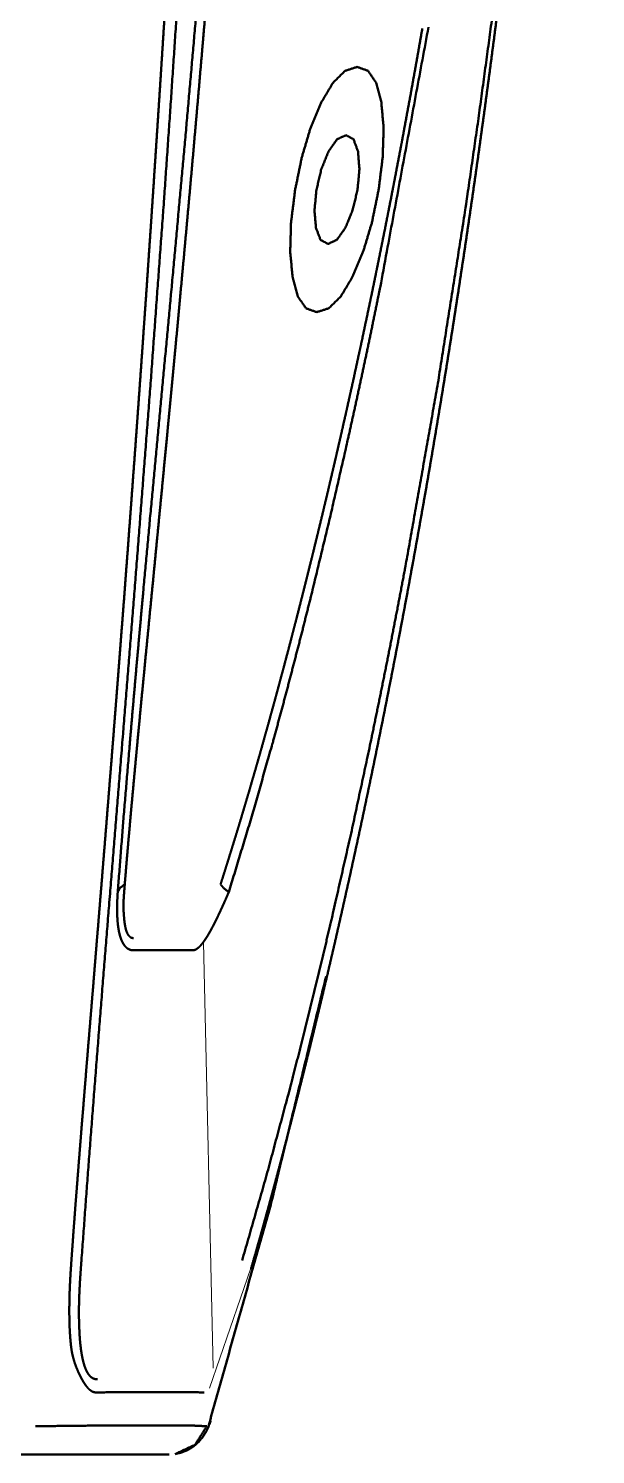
# Paper-space layout 'Layout1' of a CAD drawing. Header units: millimetres. Extents: x 102 to 294, y 28 to 266.
# Drawn here: x 136.46 to 147.98, y 110.18 to 139.14 of the extents above; entities that cross this region are included whole.
import ezdxf

# ---------------------------------------------------------------- set-up
doc = ezdxf.new("R2010")
doc.units = ezdxf.units.MM
doc.layers.add('170', color=7, linetype='Continuous', true_color=0xffffff)

psp = doc.layouts.get("Layout1")

# ---------------------------------------------------------------- linework, layer by layer
at = {"layer": '170', "color": 155, "linetype": 'Continuous', "lineweight": 13}
for p, q in [((140.218, 111.939), (140.017, 120.591)), ((140.982, 113.965), (140.138, 111.534))]:
    psp.add_line(p, q, dxfattribs=at)
at = {"layer": '170', "color": 155, "linetype": 'Continuous', "lineweight": 50}
for points, knots in [([(137.324, 113.955), (137.333, 114.093), (137.338, 114.163), (137.348, 114.304), (137.359, 114.447), (137.369, 114.593), (137.374, 114.667), (137.385, 114.816), (137.397, 114.968), (137.408, 115.122), (137.414, 115.201), (137.426, 115.359), (137.439, 115.519), (137.445, 115.6), (137.458, 115.764), (137.471, 115.931), (137.484, 116.1), (137.498, 116.271), (137.505, 116.358), (137.519, 116.533), (137.533, 116.711), (137.547, 116.891), (137.562, 117.074), (137.57, 117.165), (137.585, 117.352), (137.6, 117.54), (137.616, 117.731), (137.624, 117.828), (137.639, 118.023), (137.647, 118.121), (137.664, 118.319), (137.68, 118.52), (137.697, 118.724), (137.714, 118.929), (137.731, 119.138), (137.74, 119.243), (137.757, 119.455), (137.766, 119.562), (137.784, 119.777), (137.801, 119.995), (137.82, 120.216), (137.838, 120.439), (137.856, 120.665), (137.866, 120.779), (137.885, 121.008), (137.894, 121.123), (137.913, 121.356), (137.932, 121.592), (137.952, 121.83), (137.971, 122.07), (137.981, 122.192), (138.001, 122.436), (138.021, 122.682), (138.041, 122.931), (138.061, 123.183), (138.082, 123.437), (138.092, 123.565), (138.112, 123.822), (138.133, 124.083), (138.144, 124.214), (138.165, 124.478), (138.186, 124.745), (138.207, 125.014), (138.218, 125.149), (138.239, 125.421), (138.25, 125.559), (138.272, 125.836), (138.293, 126.115), (138.315, 126.396), (138.337, 126.68), (138.359, 126.967), (138.381, 127.256), (138.404, 127.547), (138.426, 127.841), (138.448, 128.138), (138.471, 128.437), (138.494, 128.739), (138.516, 129.043), (138.539, 129.349), (138.551, 129.503), (138.573, 129.814), (138.596, 130.127), (138.62, 130.442), (138.643, 130.76), (138.666, 131.081), (138.678, 131.242), (138.701, 131.566), (138.724, 131.893), (138.748, 132.222), (138.771, 132.554), (138.783, 132.721), (138.806, 133.056), (138.818, 133.226), (138.842, 133.565), (138.866, 133.907), (138.889, 134.251), (138.901, 134.424), (138.925, 134.773), (138.949, 135.123), (138.961, 135.3), (138.984, 135.655), (139.008, 136.012), (139.032, 136.371), (139.056, 136.733), (139.08, 137.098), (139.104, 137.465), (139.128, 137.835), (139.152, 138.207), (139.164, 138.394), (139.188, 138.77), (139.212, 139.149), (139.237, 139.53), (139.249, 139.721), (139.273, 140.106), (139.297, 140.494), (139.321, 140.884), (139.333, 141.079), (139.357, 141.473), (139.381, 141.869), (139.405, 142.268), (139.417, 142.469), (139.433, 142.739), (139.442, 142.884), (139.451, 143.037), (139.456, 143.116), (139.466, 143.284), (139.476, 143.461), (139.482, 143.554), (139.493, 143.745), (139.499, 143.842), (139.511, 144.047), (139.523, 144.261), (139.536, 144.485), (139.55, 144.717), (139.556, 144.838), (139.571, 145.085), (139.585, 145.341), (139.6, 145.606), (139.607, 145.741), (139.623, 146.021), (139.638, 146.309), (139.655, 146.607), (139.663, 146.761), (139.679, 147.073), (139.696, 147.395), (139.713, 147.725), (139.731, 148.065), (139.748, 148.415), (139.766, 148.774), (139.784, 149.142), (139.802, 149.52), (139.82, 149.907), (139.829, 150.102), (139.847, 150.503), (139.856, 150.709), (139.875, 151.124), (139.884, 151.334), (139.902, 151.763), (139.92, 152.202), (139.939, 152.65), (139.957, 153.108), (139.975, 153.575), (139.993, 154.051), (140.01, 154.537), (140.028, 155.032), (140.045, 155.537), (140.062, 156.051), (140.079, 156.575), (140.095, 157.108), (140.111, 157.651), (140.119, 157.927), (140.134, 158.484), (140.149, 159.05), (140.156, 159.336), (140.17, 159.917), (140.183, 160.507), (140.19, 160.807), (140.202, 161.412), (140.214, 162.026), (140.22, 162.335), (140.23, 162.964), (140.24, 163.602), (140.249, 164.25), (140.257, 164.907), (140.261, 165.24), (140.268, 165.912), (140.273, 166.593), (140.278, 167.284), (140.282, 167.985), (140.284, 168.695), (140.285, 169.415), (140.285, 170.145), (140.284, 170.884), (140.283, 171.256), (140.28, 172.01)], [0, 0, 0.002369, 0.003574, 0.006005, 0.008479, 0.010994, 0.012263, 0.014841, 0.017462, 0.020125, 0.021477, 0.024202, 0.02697, 0.028365, 0.031196, 0.03407, 0.036985, 0.039943, 0.041443, 0.044464, 0.047528, 0.050634, 0.053782, 0.055367, 0.058579, 0.061833, 0.06513, 0.066799, 0.070159, 0.07185, 0.075275, 0.078741, 0.08225, 0.085802, 0.089396, 0.091214, 0.094872, 0.096712, 0.100433, 0.104198, 0.108005, 0.111854, 0.115747, 0.117714, 0.12167, 0.123659, 0.127679, 0.131742, 0.135847, 0.139995, 0.14209, 0.146301, 0.150556, 0.154853, 0.159193, 0.163576, 0.165778, 0.170226, 0.174716, 0.176982, 0.181536, 0.186134, 0.190774, 0.193106, 0.197811, 0.200184, 0.204954, 0.209766, 0.214622, 0.219521, 0.224463, 0.229448, 0.234476, 0.239548, 0.244663, 0.24982, 0.255021, 0.260266, 0.265554, 0.268209, 0.273561, 0.278957, 0.284396, 0.289879, 0.295405, 0.298189, 0.30378, 0.309414, 0.315092, 0.320813, 0.323684, 0.32947, 0.332385, 0.338236, 0.34413, 0.350068, 0.353048, 0.359051, 0.365098, 0.368142, 0.374254, 0.380408, 0.386606, 0.392848, 0.399133, 0.405461, 0.411832, 0.418247, 0.421465, 0.427945, 0.434468, 0.441034, 0.444339, 0.45097, 0.457645, 0.464364, 0.467735, 0.474519, 0.481346, 0.488217, 0.491675, 0.496335, 0.498821, 0.501467, 0.502831, 0.505717, 0.508764, 0.510367, 0.513654, 0.515337, 0.518865, 0.522552, 0.5264, 0.530408, 0.532493, 0.536742, 0.541151, 0.545721, 0.548046, 0.552857, 0.557829, 0.562961, 0.565608, 0.570981, 0.576516, 0.582211, 0.588067, 0.594085, 0.600263, 0.606603, 0.613104, 0.619767, 0.623138, 0.630043, 0.633576, 0.640723, 0.644337, 0.651726, 0.659277, 0.66699, 0.674865, 0.682901, 0.6911, 0.699461, 0.707985, 0.71667, 0.725518, 0.734529, 0.743703, 0.75304, 0.75779, 0.767372, 0.777117, 0.78203, 0.79202, 0.802174, 0.807333, 0.817732, 0.828296, 0.833619, 0.84443, 0.855404, 0.866544, 0.877848, 0.883583, 0.895134, 0.906852, 0.918734, 0.930783, 0.942997, 0.955378, 0.967925, 0.980638, 0.987036, 1, 1]), ([(140.538, 172.01), (140.507, 164.692), (140.346, 157.374), (140.068, 150.064), (139.682, 142.77), (139.571, 140.95), (139.454, 139.131), (139.332, 137.315), (139.205, 135.501), (138.94, 131.882), (138.661, 128.278), (138.518, 126.482), (138.373, 124.691), (138.084, 121.13), (137.941, 119.361), (137.802, 117.602), (137.667, 115.855), (137.539, 114.124)], [0, 0, 0.12621, 0.252448, 0.37861, 0.504582, 0.536032, 0.567458, 0.598854, 0.630212, 0.69279, 0.755137, 0.786205, 0.81719, 0.878821, 0.909422, 0.939853, 0.970066, 1, 1]), ([(140.804, 114.124), (141.301, 115.855), (141.77, 117.602), (141.996, 118.48), (142.216, 119.361), (142.43, 120.244), (142.639, 121.13), (143.042, 122.907), (143.424, 124.691), (143.608, 125.586), (143.788, 126.482), (143.963, 127.38), (144.133, 128.278), (144.772, 131.882), (145.344, 135.501), (145.606, 137.315), (145.853, 139.131), (146.085, 140.95), (146.302, 142.77), (147.032, 150.064), (147.543, 157.374), (147.842, 164.692), (147.936, 172.01)], [0, 0, 0.030781, 0.061697, 0.077194, 0.092712, 0.108247, 0.123799, 0.154947, 0.186144, 0.201758, 0.217378, 0.233005, 0.248637, 0.311205, 0.373829, 0.405155, 0.436487, 0.467821, 0.499154, 0.624456, 0.749713, 0.874904, 1, 1]), ([(147.984, 172.01), (147.984, 171.633), (147.983, 171.258), (147.982, 170.886), (147.981, 170.516), (147.979, 170.148), (147.978, 169.966), (147.975, 169.602), (147.972, 169.24), (147.97, 169.06), (147.967, 168.702), (147.965, 168.524), (147.96, 168.17), (147.955, 167.818), (147.95, 167.469), (147.944, 167.121), (147.938, 166.777), (147.932, 166.434), (147.928, 166.264), (147.921, 165.925), (147.914, 165.589), (147.91, 165.422), (147.902, 165.089), (147.898, 164.923), (147.889, 164.594), (147.881, 164.267), (147.871, 163.943), (147.867, 163.782), (147.857, 163.461), (147.847, 163.142), (147.842, 162.984), (147.831, 162.669), (147.826, 162.513), (147.815, 162.201), (147.81, 162.046), (147.798, 161.738), (147.793, 161.586), (147.781, 161.281), (147.775, 161.13), (147.763, 160.829), (147.757, 160.68), (147.744, 160.383), (147.732, 160.088), (147.719, 159.796), (147.712, 159.651), (147.699, 159.362), (147.686, 159.075), (147.672, 158.791), (147.658, 158.51), (147.651, 158.37), (147.637, 158.092), (147.623, 157.816), (147.608, 157.543), (147.601, 157.406), (147.586, 157.137), (147.572, 156.869), (147.557, 156.604), (147.541, 156.341), (147.526, 156.081), (147.511, 155.823), (147.495, 155.567), (147.48, 155.313), (147.464, 155.062), (147.448, 154.814), (147.44, 154.691), (147.424, 154.445), (147.416, 154.323), (147.4, 154.082), (147.384, 153.842), (147.376, 153.724), (147.36, 153.488), (147.344, 153.255), (147.328, 153.024), (147.319, 152.909), (147.303, 152.681), (147.287, 152.456), (147.27, 152.233), (147.254, 152.013), (147.237, 151.794), (147.229, 151.686), (147.213, 151.472), (147.196, 151.259), (147.18, 151.049), (147.171, 150.945), (147.155, 150.738), (147.139, 150.534), (147.122, 150.332), (147.106, 150.133), (147.098, 150.034), (147.081, 149.838), (147.065, 149.645), (147.049, 149.453), (147.041, 149.358), (147.024, 149.17), (147.016, 149.078), (147, 148.893), (146.984, 148.711), (146.976, 148.621), (146.96, 148.442), (146.953, 148.354), (146.937, 148.179), (146.929, 148.092), (146.913, 147.921), (146.898, 147.751), (146.89, 147.668), (146.875, 147.502), (146.867, 147.42), (146.852, 147.258), (146.837, 147.098), (146.822, 146.94), (146.807, 146.785), (146.799, 146.709), (146.785, 146.557), (146.77, 146.407), (146.756, 146.26), (146.748, 146.187), (146.734, 146.044), (146.72, 145.902), (146.713, 145.833), (146.699, 145.695), (146.686, 145.559), (146.672, 145.426), (146.659, 145.295), (146.652, 145.23), (146.639, 145.103), (146.626, 144.978), (146.62, 144.917), (146.607, 144.795), (146.594, 144.676), (146.588, 144.617), (146.576, 144.501), (146.564, 144.387), (146.552, 144.276), (146.54, 144.167), (146.535, 144.114), (146.523, 144.008), (146.512, 143.905), (146.501, 143.804), (146.491, 143.706), (146.48, 143.61), (146.47, 143.516), (146.465, 143.47), (146.455, 143.379), (146.445, 143.291), (146.435, 143.205), (146.431, 143.164), (146.422, 143.081), (146.413, 143.001), (146.408, 142.962), (146.4, 142.885), (146.391, 142.811), (146.387, 142.775), (146.379, 142.704), (146.333, 142.3), (146.29, 141.931), (146.248, 141.567), (146.204, 141.202), (146.161, 140.841), (146.117, 140.481), (146.073, 140.125), (146.028, 139.769), (145.984, 139.417), (145.939, 139.065), (145.893, 138.717), (145.848, 138.37), (145.802, 138.027), (145.756, 137.683), (145.71, 137.344), (145.663, 137.005), (145.617, 136.671), (145.57, 136.336), (145.523, 136.006), (145.476, 135.675), (145.428, 135.349), (145.38, 135.023), (145.333, 134.701), (145.284, 134.379), (145.236, 134.062), (145.188, 133.744), (145.139, 133.431), (145.091, 133.118), (145.042, 132.809), (144.993, 132.5), (144.944, 132.195), (144.894, 131.891), (144.845, 131.59), (144.795, 131.29), (144.746, 130.994), (144.696, 130.698), (144.647, 130.406), (144.596, 130.114), (144.547, 129.827), (144.496, 129.539), (144.446, 129.256), (144.396, 128.973), (144.346, 128.694), (144.296, 128.415), (144.245, 128.14), (144.195, 127.866), (144.145, 127.595), (144.094, 127.325), (144.044, 127.059), (143.993, 126.793), (143.943, 126.531), (143.892, 126.269), (143.842, 126.011), (143.791, 125.754), (143.741, 125.5), (143.691, 125.247), (143.641, 124.998), (143.59, 124.749), (143.54, 124.504), (143.49, 124.259), (143.44, 124.018), (143.39, 123.778), (143.34, 123.541), (143.29, 123.305), (143.241, 123.073), (143.191, 122.841), (143.142, 122.613), (143.092, 122.385), (143.043, 122.161), (142.994, 121.937), (142.945, 121.718), (142.896, 121.498), (142.848, 121.283), (142.799, 121.068), (142.751, 120.856), (142.703, 120.645), (142.655, 120.438), (142.607, 120.232), (142.56, 120.029), (142.512, 119.826), (142.465, 119.628), (142.418, 119.429), (142.371, 119.235), (142.324, 119.04), (142.278, 118.85), (142.232, 118.66), (142.186, 118.474), (142.14, 118.288), (142.095, 118.106), (142.05, 117.925), (142.005, 117.747), (141.96, 117.569), (141.916, 117.396), (141.872, 117.223), (141.829, 117.053), (141.785, 116.884), (141.742, 116.719), (141.699, 116.554), (141.656, 116.393), (141.614, 116.232), (141.572, 116.075), (141.53, 115.918), (141.489, 115.766), (141.448, 115.613), (141.408, 115.465), (141.367, 115.316), (141.328, 115.172), (141.288, 115.027), (141.249, 114.887), (141.21, 114.747), (141.172, 114.611), (141.133, 114.475), (141.096, 114.343), (141.058, 114.211), (140.985, 113.955)], [0, 0, 0.006431, 0.012821, 0.01917, 0.025478, 0.031745, 0.034858, 0.041064, 0.047228, 0.0503, 0.056404, 0.059435, 0.065477, 0.071478, 0.077438, 0.083358, 0.089237, 0.095075, 0.097984, 0.103761, 0.109498, 0.112346, 0.118022, 0.12085, 0.126464, 0.132039, 0.137573, 0.140319, 0.145793, 0.151225, 0.153932, 0.159304, 0.16197, 0.167281, 0.169927, 0.175178, 0.177783, 0.182974, 0.185559, 0.19069, 0.193235, 0.198304, 0.203334, 0.208323, 0.210808, 0.215737, 0.220626, 0.225475, 0.230284, 0.232668, 0.237417, 0.242125, 0.246794, 0.249118, 0.253726, 0.258295, 0.262823, 0.267312, 0.27176, 0.276168, 0.280537, 0.284865, 0.289154, 0.293403, 0.295507, 0.299696, 0.301781, 0.30591, 0.309999, 0.312024, 0.316054, 0.320043, 0.323993, 0.325958, 0.329849, 0.333699, 0.33751, 0.34128, 0.345012, 0.346857, 0.350529, 0.354161, 0.357753, 0.359539, 0.363071, 0.366564, 0.370017, 0.37343, 0.375116, 0.37847, 0.381784, 0.385058, 0.386685, 0.3899, 0.391487, 0.394643, 0.397758, 0.399306, 0.402362, 0.40387, 0.406866, 0.408355, 0.411292, 0.414189, 0.415618, 0.418455, 0.419865, 0.422643, 0.425382, 0.428081, 0.43074, 0.43205, 0.43465, 0.43721, 0.439731, 0.440982, 0.443443, 0.445864, 0.447055, 0.449418, 0.45174, 0.454023, 0.456267, 0.457379, 0.459563, 0.461707, 0.46276, 0.464845, 0.46689, 0.467903, 0.469889, 0.471835, 0.473742, 0.47561, 0.476523, 0.478331, 0.480099, 0.481828, 0.483517, 0.485167, 0.486777, 0.487572, 0.489123, 0.490634, 0.492105, 0.492821, 0.494233, 0.495605, 0.496282, 0.497595, 0.498869, 0.499486, 0.5007, 0.507632, 0.513967, 0.52023, 0.526493, 0.532684, 0.538875, 0.544994, 0.551114, 0.557161, 0.563209, 0.569185, 0.575161, 0.581066, 0.586971, 0.592804, 0.598638, 0.6044, 0.610162, 0.615853, 0.621543, 0.627163, 0.632782, 0.63833, 0.643877, 0.649353, 0.654829, 0.660234, 0.665639, 0.670972, 0.676305, 0.681567, 0.686829, 0.692019, 0.697209, 0.702328, 0.707446, 0.712494, 0.717541, 0.722517, 0.727492, 0.732397, 0.737301, 0.742134, 0.746966, 0.751728, 0.756489, 0.761179, 0.765869, 0.770488, 0.775106, 0.779653, 0.7842, 0.788676, 0.793151, 0.797556, 0.80196, 0.806293, 0.810626, 0.814888, 0.81915, 0.82334, 0.82753, 0.83165, 0.835769, 0.839817, 0.843865, 0.847842, 0.851818, 0.855724, 0.85963, 0.863465, 0.867299, 0.871063, 0.874827, 0.87852, 0.882212, 0.885834, 0.889455, 0.893006, 0.896555, 0.900035, 0.903514, 0.906922, 0.910329, 0.913666, 0.917003, 0.920268, 0.923533, 0.926728, 0.929922, 0.933045, 0.936167, 0.939219, 0.942271, 0.945251, 0.948231, 0.951141, 0.954049, 0.956887, 0.959725, 0.962492, 0.965258, 0.967953, 0.970648, 0.973273, 0.975896, 0.97845, 0.981002, 0.983484, 0.985965, 0.988376, 0.990786, 0.993126, 0.995464, 1, 1]), ([(138.276, 121.603), (138.393, 123.095), (138.52, 124.604), (138.585, 125.363), (138.652, 126.125), (138.721, 126.889), (138.79, 127.655), (138.932, 129.194), (139.077, 130.741), (139.223, 132.294), (139.369, 133.851), (139.655, 136.98), (139.932, 140.123), (140.065, 141.7), (140.194, 143.28), (140.256, 144.07), (140.318, 144.862), (140.378, 145.654), (140.437, 146.446), (140.845, 152.802), (141.138, 159.183), (141.304, 165.58), (141.33, 171.985)], [0, 0, 0.029639, 0.059615, 0.074704, 0.089848, 0.10504, 0.120279, 0.150889, 0.181649, 0.212532, 0.243512, 0.305721, 0.368214, 0.399548, 0.430932, 0.44664, 0.462358, 0.478085, 0.49382, 0.619948, 0.746431, 0.87315, 1, 1]), ([(141.495, 171.987), (141.497, 171.671), (141.498, 171.356), (141.499, 171.043), (141.499, 170.887), (141.5, 170.575), (141.5, 170.266), (141.5, 170.111), (141.499, 169.804), (141.499, 169.498), (141.498, 169.346), (141.497, 169.042), (141.497, 168.891), (141.495, 168.589), (141.493, 168.29), (141.491, 167.991), (141.489, 167.694), (141.486, 167.399), (141.483, 167.105), (141.482, 166.959), (141.479, 166.667), (141.475, 166.377), (141.471, 166.088), (141.467, 165.801), (141.465, 165.657), (141.461, 165.372), (141.456, 165.089), (141.454, 164.948), (141.449, 164.667), (141.446, 164.526), (141.441, 164.247), (141.435, 163.97), (141.432, 163.832), (141.426, 163.556), (141.42, 163.282), (141.417, 163.146), (141.411, 162.874), (141.404, 162.604), (141.398, 162.335), (141.391, 162.068), (141.383, 161.802), (141.376, 161.538), (141.369, 161.275), (141.361, 161.014), (141.353, 160.754), (141.345, 160.496), (141.341, 160.367), (141.333, 160.111), (141.324, 159.856), (141.316, 159.603), (141.311, 159.477), (141.302, 159.226), (141.293, 158.976), (141.284, 158.728), (141.275, 158.482), (141.266, 158.237), (141.256, 157.993), (141.251, 157.872), (141.242, 157.63), (141.237, 157.51), (141.227, 157.271), (141.217, 157.033), (141.212, 156.915), (141.202, 156.679), (141.197, 156.562), (141.186, 156.328), (141.176, 156.096), (141.165, 155.866), (141.16, 155.752), (141.149, 155.523), (141.144, 155.409), (141.133, 155.183), (141.128, 155.071), (141.117, 154.847), (141.106, 154.625), (141.095, 154.404), (141.084, 154.184), (141.078, 154.075), (141.067, 153.858), (141.061, 153.75), (141.05, 153.534), (141.038, 153.321), (141.027, 153.109), (141.015, 152.898), (141.004, 152.688), (140.992, 152.481), (140.986, 152.377), (140.975, 152.171), (140.963, 151.967), (140.951, 151.764), (140.939, 151.563), (140.927, 151.363), (140.916, 151.165), (140.904, 150.968), (140.892, 150.772), (140.88, 150.578), (140.868, 150.386), (140.856, 150.194), (140.844, 150.005), (140.832, 149.816), (140.82, 149.63), (140.808, 149.444), (140.802, 149.352), (140.79, 149.169), (140.779, 148.987), (140.773, 148.897), (140.761, 148.717), (140.755, 148.628), (140.743, 148.451), (140.731, 148.275), (140.719, 148.1), (140.713, 148.013), (140.701, 147.841), (140.69, 147.67), (140.684, 147.585), (140.672, 147.416), (140.666, 147.332), (140.654, 147.166), (140.643, 147.001), (140.637, 146.919), (140.625, 146.756), (140.614, 146.594), (140.589, 146.245), (140.569, 145.976), (140.53, 145.444), (140.491, 144.916), (140.471, 144.655), (140.432, 144.135), (140.393, 143.621), (140.373, 143.365), (140.333, 142.858), (140.314, 142.607), (140.274, 142.107), (140.254, 141.859), (140.214, 141.367), (140.195, 141.123), (140.155, 140.639), (140.115, 140.16), (140.096, 139.921), (140.056, 139.449), (140.016, 138.983), (139.997, 138.752), (139.957, 138.293), (139.918, 137.839), (139.879, 137.389), (139.859, 137.166), (139.82, 136.724), (139.782, 136.288), (139.743, 135.856), (139.704, 135.429), (139.685, 135.219), (139.647, 134.799), (139.628, 134.591), (139.59, 134.179), (139.571, 133.976), (139.534, 133.572), (139.497, 133.173), (139.46, 132.778), (139.441, 132.583), (139.405, 132.196), (139.369, 131.814), (139.333, 131.437), (139.297, 131.065), (139.28, 130.882), (139.244, 130.517), (139.21, 130.158), (139.176, 129.803), (139.142, 129.453), (139.125, 129.28), (139.092, 128.938), (139.075, 128.769), (139.043, 128.434), (139.011, 128.104), (138.995, 127.94), (138.963, 127.618), (138.932, 127.3), (138.902, 126.988), (138.872, 126.68), (138.842, 126.377), (138.814, 126.079), (138.799, 125.932), (138.771, 125.642), (138.744, 125.356), (138.717, 125.075), (138.691, 124.8), (138.665, 124.529), (138.653, 124.394), (138.628, 124.131), (138.604, 123.872), (138.581, 123.618), (138.558, 123.369), (138.536, 123.125), (138.515, 122.886), (138.494, 122.652), (138.474, 122.422), (138.455, 122.198), (138.437, 121.978), (138.419, 121.763)], [0, 0, 0.006285, 0.012539, 0.018764, 0.021862, 0.028042, 0.034193, 0.03726, 0.043366, 0.049442, 0.052465, 0.058497, 0.061505, 0.067492, 0.07345, 0.079377, 0.085276, 0.091144, 0.096983, 0.099888, 0.105683, 0.111448, 0.117184, 0.12289, 0.125735, 0.131398, 0.13703, 0.139832, 0.14542, 0.148207, 0.153751, 0.159266, 0.162009, 0.16748, 0.172922, 0.175635, 0.181033, 0.186401, 0.19174, 0.19705, 0.202331, 0.207582, 0.212804, 0.217997, 0.223161, 0.228296, 0.230848, 0.235939, 0.241001, 0.246033, 0.248542, 0.253531, 0.258491, 0.263422, 0.268324, 0.273196, 0.27804, 0.280447, 0.285247, 0.28764, 0.292396, 0.297124, 0.299473, 0.304157, 0.306492, 0.311132, 0.315744, 0.320327, 0.322604, 0.327143, 0.329405, 0.333901, 0.336135, 0.340587, 0.345011, 0.349406, 0.353772, 0.355948, 0.36027, 0.362417, 0.366697, 0.370947, 0.375169, 0.379362, 0.383526, 0.387661, 0.389722, 0.393814, 0.397877, 0.401912, 0.405918, 0.409895, 0.413843, 0.417763, 0.421654, 0.425516, 0.429349, 0.433154, 0.43693, 0.440677, 0.444396, 0.448086, 0.449916, 0.453563, 0.457182, 0.458984, 0.462559, 0.464332, 0.467864, 0.471368, 0.474843, 0.476574, 0.480006, 0.483409, 0.485097, 0.488457, 0.49013, 0.493448, 0.496737, 0.498367, 0.501613, 0.504831, 0.511785, 0.517137, 0.527742, 0.538246, 0.543448, 0.553802, 0.564055, 0.569156, 0.579259, 0.584261, 0.594213, 0.599164, 0.608967, 0.613819, 0.623472, 0.633025, 0.637777, 0.64718, 0.656484, 0.661087, 0.670242, 0.679297, 0.688253, 0.692705, 0.701512, 0.710219, 0.718828, 0.727337, 0.731542, 0.739903, 0.744057, 0.752269, 0.756326, 0.76439, 0.772354, 0.78022, 0.784127, 0.791844, 0.799463, 0.806983, 0.814405, 0.818067, 0.82534, 0.832515, 0.839591, 0.846569, 0.850033, 0.856863, 0.860229, 0.866912, 0.873496, 0.876763, 0.8832, 0.889539, 0.895779, 0.901921, 0.907965, 0.913911, 0.916836, 0.922634, 0.928335, 0.933938, 0.939442, 0.944849, 0.947526, 0.952786, 0.957948, 0.963012, 0.967977, 0.972845, 0.977616, 0.982288, 0.986863, 0.99134, 0.995719, 1, 1]), ([(136.749, 169.888), (136.729, 162.653), (136.647, 155.423), (136.498, 148.206), (136.272, 141.01), (136.202, 139.215), (136.127, 137.423), (136.047, 135.632), (135.961, 133.844), (135.77, 130.277), (135.553, 126.724), (135.434, 124.953), (135.309, 123.187), (135.176, 121.426), (135.035, 119.67), (134.73, 116.176), (134.39, 112.712)], [0, 0, 0.126391, 0.252673, 0.378761, 0.504525, 0.535897, 0.567238, 0.598545, 0.629813, 0.692212, 0.754393, 0.785388, 0.816314, 0.847166, 0.877938, 0.939198, 1, 1]), ([(140.366, 121.763), (140.404, 121.882), (140.423, 121.942), (140.442, 122.002), (140.48, 122.123), (140.519, 122.246), (140.538, 122.308), (140.577, 122.434), (140.597, 122.497), (140.636, 122.624), (140.676, 122.753), (140.716, 122.884), (140.756, 123.016), (140.796, 123.149), (140.816, 123.217), (140.857, 123.353), (140.877, 123.421), (140.918, 123.559), (140.959, 123.698), (141, 123.84), (141.041, 123.982), (141.062, 124.054), (141.104, 124.199), (141.125, 124.272), (141.167, 124.419), (141.209, 124.567), (141.251, 124.718), (141.294, 124.869), (141.315, 124.946), (141.358, 125.1), (141.401, 125.255), (141.444, 125.412), (141.487, 125.57), (141.509, 125.65), (141.552, 125.811), (141.574, 125.892), (141.618, 126.055), (141.64, 126.136), (141.684, 126.302), (141.728, 126.468), (141.75, 126.552), (141.795, 126.721), (141.839, 126.892), (141.861, 126.978), (141.906, 127.15), (141.928, 127.237), (141.973, 127.412), (142.018, 127.589), (142.063, 127.767), (142.108, 127.947), (142.131, 128.037), (142.176, 128.219), (142.222, 128.402), (142.245, 128.495), (142.29, 128.68), (142.336, 128.867), (142.359, 128.961), (142.405, 129.151), (142.451, 129.342), (142.474, 129.438), (142.52, 129.631), (142.566, 129.826), (142.589, 129.924), (142.635, 130.121), (142.658, 130.22), (142.705, 130.42), (142.728, 130.52), (142.774, 130.721), (142.821, 130.925), (142.867, 131.129), (142.914, 131.336), (142.937, 131.439), (142.984, 131.648), (143.007, 131.753), (143.054, 131.963), (143.1, 132.176), (143.147, 132.39), (143.194, 132.605), (143.217, 132.713), (143.264, 132.931), (143.31, 133.15), (143.357, 133.371), (143.404, 133.593), (143.427, 133.705), (143.474, 133.929), (143.52, 134.156), (143.544, 134.269), (143.59, 134.498), (143.637, 134.728), (143.66, 134.843), (143.707, 135.075), (143.753, 135.309), (143.776, 135.427), (143.823, 135.663), (143.869, 135.901), (143.892, 136.02), (143.938, 136.26), (143.984, 136.501), (144.031, 136.744), (144.054, 136.867), (144.099, 137.112), (144.145, 137.359), (144.191, 137.607), (144.237, 137.857), (144.282, 138.109), (144.328, 138.362), (144.373, 138.616), (144.418, 138.873), (144.465, 139.14)], [0, 0, 0.006965, 0.010489, 0.014015, 0.021148, 0.028366, 0.032016, 0.039359, 0.043053, 0.050522, 0.058075, 0.065713, 0.073434, 0.081239, 0.085183, 0.093114, 0.097101, 0.105158, 0.113299, 0.121524, 0.129833, 0.13403, 0.142465, 0.146703, 0.155264, 0.163909, 0.172638, 0.181451, 0.185898, 0.194837, 0.20386, 0.212967, 0.222157, 0.226773, 0.23609, 0.24079, 0.250232, 0.254975, 0.264543, 0.274195, 0.279062, 0.28884, 0.298702, 0.303654, 0.313642, 0.318677, 0.328791, 0.338988, 0.349269, 0.359635, 0.364838, 0.375329, 0.385904, 0.391233, 0.401934, 0.412718, 0.418132, 0.429041, 0.440035, 0.445574, 0.456694, 0.467897, 0.473521, 0.48485, 0.490556, 0.502011, 0.507759, 0.519341, 0.531005, 0.542753, 0.554585, 0.560543, 0.572501, 0.578501, 0.590585, 0.602752, 0.615003, 0.627338, 0.633547, 0.646008, 0.658553, 0.671181, 0.683894, 0.69027, 0.703108, 0.71603, 0.722533, 0.73558, 0.748712, 0.755298, 0.768556, 0.781897, 0.788609, 0.802076, 0.815626, 0.822423, 0.836099, 0.849859, 0.863704, 0.870668, 0.884638, 0.898692, 0.91283, 0.927052, 0.941358, 0.955748, 0.970222, 0.984781, 1, 1]), ([(144.59, 139.17), (143.603, 133.856), (143.443, 133.076), (143.28, 132.298), (143.112, 131.52), (142.941, 130.744), (142.586, 129.197), (142.214, 127.657), (142.022, 126.891), (141.824, 126.126), (141.623, 125.364), (141.416, 124.605), (140.986, 123.096), (140.532, 121.603)], [0, 0, 0.29957, 0.343687, 0.387784, 0.431858, 0.475903, 0.563881, 0.651676, 0.695491, 0.739246, 0.782941, 0.826566, 0.913531, 1, 1]), ([(142.411, 137.637), (142.651, 138.04), (142.895, 138.281), (143.142, 138.362), (143.363, 138.281), (143.526, 138.04), (143.633, 137.637)], [0, 0, 0.232645, 0.402971, 0.532031, 0.648482, 0.793249, 1, 1]), ([(141.827, 134.102), (141.781, 134.617), (141.798, 135.204), (141.881, 135.864), (142.017, 136.526), (142.193, 137.117), (142.411, 137.637)], [0, 0, 0.142776, 0.304735, 0.48809, 0.67439, 0.844623, 1, 1]), ([(143.633, 137.637), (143.679, 137.117), (143.66, 136.526), (143.577, 135.864), (143.442, 135.204), (143.266, 134.617), (143.049, 134.102)], [0, 0, 0.143879, 0.307064, 0.490998, 0.676721, 0.845728, 1, 1]), ([(143.159, 136.642), (143.067, 136.892), (142.914, 136.975), (142.734, 136.893), (142.56, 136.646)], [0, 0, 0.283465, 0.468399, 0.678817, 1, 1]), ([(142.56, 136.646), (142.413, 136.285), (142.314, 135.864), (142.274, 135.447), (142.304, 135.092)], [0, 0, 0.243904, 0.514935, 0.777395, 1, 1]), ([(142.904, 135.097), (143.05, 135.452), (143.148, 135.864), (143.187, 136.28), (143.159, 136.642)], [0, 0, 0.242081, 0.508485, 0.77151, 1, 1]), ([(142.304, 135.092), (142.397, 134.849), (142.55, 134.768), (142.73, 134.85), (142.904, 135.097)], [0, 0, 0.27907, 0.464581, 0.676539, 1, 1]), ([(143.049, 134.102), (142.81, 133.701), (142.567, 133.461), (142.32, 133.381), (142.099, 133.461), (141.935, 133.701), (141.827, 134.102)], [0, 0, 0.232281, 0.402434, 0.531726, 0.648689, 0.793576, 1, 1]), ([(138.419, 121.763), (138.321, 121.688), (138.276, 121.603)], [0, 0, 0.56249, 1, 1]), ([(138.419, 121.763), (138.412, 121.666), (138.408, 121.624), (138.405, 121.581), (138.402, 121.545), (138.4, 121.508), (138.398, 121.478), (138.396, 121.447), (138.394, 121.422), (138.393, 121.398), (138.392, 121.379), (138.392, 121.361), (138.392, 121.339), (138.392, 121.317), (138.392, 121.291), (138.393, 121.265), (138.395, 121.236), (138.396, 121.206), (138.399, 121.173), (138.401, 121.14), (138.404, 121.103), (138.407, 121.066), (138.408, 121.049), (138.41, 121.032), (138.412, 121.016), (138.413, 121), (138.415, 120.985), (138.418, 120.969), (138.42, 120.955), (138.422, 120.94), (138.425, 120.926), (138.427, 120.912), (138.43, 120.899), (138.433, 120.886), (138.435, 120.873), (138.438, 120.861), (138.442, 120.849), (138.445, 120.838), (138.448, 120.827), (138.452, 120.816), (138.455, 120.806), (138.459, 120.796), (138.463, 120.786), (138.467, 120.777), (138.471, 120.768), (138.475, 120.76), (138.479, 120.752), (138.484, 120.744), (138.488, 120.737), (138.493, 120.73), (138.498, 120.724), (138.503, 120.717), (138.508, 120.712), (138.513, 120.706), (138.518, 120.701), (138.524, 120.697), (138.529, 120.692), (138.535, 120.688), (138.54, 120.685), (138.546, 120.682), (138.552, 120.679), (138.558, 120.677), (138.564, 120.675), (138.571, 120.673), (138.577, 120.672), (138.584, 120.671), (138.59, 120.67), (138.597, 120.67)], [0, 0, 0.082839, 0.119173, 0.15544, 0.186659, 0.217819, 0.243933, 0.269959, 0.290977, 0.311881, 0.327815, 0.343583, 0.362453, 0.381042, 0.40308, 0.42487, 0.450098, 0.475101, 0.503521, 0.531751, 0.563401, 0.594828, 0.609352, 0.623772, 0.637693, 0.651477, 0.664782, 0.677954, 0.690658, 0.703215, 0.715316, 0.727265, 0.738778, 0.750137, 0.761065, 0.771834, 0.782193, 0.792383, 0.802188, 0.811814, 0.821068, 0.830155, 0.838887, 0.847441, 0.855663, 0.863716, 0.871457, 0.879028, 0.886322, 0.893446, 0.90032, 0.907037, 0.913542, 0.919901, 0.926079, 0.932128, 0.938037, 0.943851, 0.949567, 0.955196, 0.960787, 0.96633, 0.971866, 0.977397, 0.982972, 0.988575, 0.994265, 1, 1]), ([(140.366, 121.763), (140.424, 121.688), (140.532, 121.603)], [0, 0, 0.409213, 1, 1]), ([(138.567, 120.425), (138.562, 120.426), (138.557, 120.426), (138.552, 120.427), (138.547, 120.428), (138.542, 120.429), (138.537, 120.431), (138.532, 120.432), (138.528, 120.434), (138.523, 120.435), (138.518, 120.437), (138.513, 120.439), (138.509, 120.441), (138.504, 120.443), (138.499, 120.445), (138.495, 120.448), (138.49, 120.45), (138.486, 120.453), (138.481, 120.456), (138.477, 120.459), (138.472, 120.462), (138.468, 120.465), (138.464, 120.468), (138.459, 120.472), (138.455, 120.475), (138.451, 120.479), (138.447, 120.483), (138.443, 120.487), (138.439, 120.491), (138.435, 120.495), (138.431, 120.499), (138.427, 120.504), (138.423, 120.509), (138.419, 120.513), (138.415, 120.518), (138.411, 120.523), (138.408, 120.528), (138.404, 120.533), (138.4, 120.539), (138.397, 120.544), (138.393, 120.55), (138.389, 120.556), (138.386, 120.561), (138.383, 120.567), (138.379, 120.574), (138.376, 120.58), (138.373, 120.586), (138.369, 120.593), (138.366, 120.599), (138.363, 120.606), (138.36, 120.613), (138.357, 120.62), (138.354, 120.627), (138.351, 120.634), (138.348, 120.642), (138.345, 120.649), (138.342, 120.657), (138.339, 120.665), (138.337, 120.673), (138.334, 120.681), (138.331, 120.689), (138.329, 120.697), (138.326, 120.705), (138.324, 120.714), (138.321, 120.723), (138.319, 120.731), (138.316, 120.74), (138.314, 120.749), (138.312, 120.758), (138.31, 120.768), (138.308, 120.777), (138.305, 120.787), (138.303, 120.796), (138.301, 120.806), (138.299, 120.816), (138.298, 120.826), (138.296, 120.836), (138.294, 120.846), (138.292, 120.857), (138.291, 120.867), (138.289, 120.878), (138.287, 120.889), (138.286, 120.9), (138.284, 120.911), (138.283, 120.922), (138.281, 120.933), (138.28, 120.945), (138.279, 120.956), (138.278, 120.968), (138.276, 120.98), (138.275, 120.991), (138.274, 121.004), (138.273, 121.016), (138.272, 121.028), (138.271, 121.04), (138.27, 121.053), (138.27, 121.066), (138.269, 121.078), (138.268, 121.091), (138.268, 121.104), (138.267, 121.117), (138.266, 121.131), (138.266, 121.144), (138.266, 121.158), (138.265, 121.171), (138.265, 121.185), (138.265, 121.199), (138.264, 121.213), (138.264, 121.227), (138.264, 121.241), (138.264, 121.256), (138.264, 121.27), (138.264, 121.285), (138.264, 121.3), (138.264, 121.314), (138.265, 121.329), (138.265, 121.344), (138.265, 121.36), (138.265, 121.375), (138.266, 121.391), (138.266, 121.406), (138.267, 121.422), (138.268, 121.438), (138.268, 121.454), (138.269, 121.47), (138.27, 121.486), (138.27, 121.502), (138.271, 121.519), (138.272, 121.536), (138.273, 121.552), (138.274, 121.569), (138.275, 121.586), (138.276, 121.603)], [0, 0, 0.003949, 0.007897, 0.011832, 0.015755, 0.019677, 0.023598, 0.027512, 0.031434, 0.035355, 0.039286, 0.043227, 0.04718, 0.051146, 0.055125, 0.059137, 0.063159, 0.067205, 0.071281, 0.075386, 0.079514, 0.083687, 0.087881, 0.092132, 0.096401, 0.100726, 0.10508, 0.109493, 0.113938, 0.118442, 0.122988, 0.1276, 0.132248, 0.136964, 0.141726, 0.14656, 0.151435, 0.156387, 0.161378, 0.166459, 0.171581, 0.176785, 0.182044, 0.187383, 0.192773, 0.198249, 0.20378, 0.2094, 0.215074, 0.220843, 0.226656, 0.232577, 0.238548, 0.244617, 0.250738, 0.256966, 0.263237, 0.269619, 0.276054, 0.282602, 0.289192, 0.2959, 0.30266, 0.309535, 0.316459, 0.323499, 0.330586, 0.337791, 0.345054, 0.352433, 0.359858, 0.367406, 0.375009, 0.382737, 0.390511, 0.398412, 0.40636, 0.414436, 0.422567, 0.430818, 0.439125, 0.447561, 0.456039, 0.464654, 0.473318, 0.482112, 0.490957, 0.499933, 0.508958, 0.518124, 0.527333, 0.536672, 0.546065, 0.555597, 0.565173, 0.57489, 0.584653, 0.594556, 0.604497, 0.614594, 0.624722, 0.634999, 0.645323, 0.655789, 0.666301, 0.676956, 0.68765, 0.698495, 0.709379, 0.720414, 0.731489, 0.742716, 0.753982, 0.7654, 0.776859, 0.788461, 0.800113, 0.811908, 0.823752, 0.835741, 0.847772, 0.859955, 0.872179, 0.884557, 0.896968, 0.90954, 0.922147, 0.934906, 0.947708, 0.960664, 0.973662, 0.986814, 1, 1]), ([(140.532, 121.603), (140.514, 121.562), (140.506, 121.542), (140.497, 121.521), (140.488, 121.502), (140.479, 121.482), (140.471, 121.462), (140.454, 121.424), (140.445, 121.405), (140.437, 121.386), (140.429, 121.367), (140.42, 121.349), (140.412, 121.331), (140.404, 121.313), (140.396, 121.295), (140.388, 121.277), (140.38, 121.26), (140.372, 121.243), (140.364, 121.225), (140.356, 121.209), (140.348, 121.192), (140.34, 121.176), (140.333, 121.159), (140.325, 121.143), (140.318, 121.127), (140.31, 121.112), (140.303, 121.096), (140.295, 121.081), (140.288, 121.066), (140.281, 121.051), (140.273, 121.036), (140.266, 121.022), (140.259, 121.007), (140.252, 120.993), (140.245, 120.979), (140.238, 120.966), (140.231, 120.952), (140.225, 120.939), (140.218, 120.926), (140.211, 120.913), (140.204, 120.9), (140.198, 120.888), (140.191, 120.875), (140.185, 120.863), (140.178, 120.851), (140.172, 120.839), (140.166, 120.828), (140.16, 120.817), (140.153, 120.805), (140.147, 120.794), (140.141, 120.784), (140.135, 120.773), (140.129, 120.763), (140.123, 120.753), (140.117, 120.743), (140.112, 120.733), (140.106, 120.723), (140.096, 120.707), (140.086, 120.692), (140.076, 120.676), (140.067, 120.661), (140.057, 120.647), (140.048, 120.633), (140.038, 120.62), (140.029, 120.607), (140.02, 120.594), (140.011, 120.582), (140.002, 120.57), (139.993, 120.559), (139.984, 120.548), (139.975, 120.538), (139.967, 120.528), (139.958, 120.519), (139.95, 120.51), (139.941, 120.501), (139.933, 120.493), (139.925, 120.485), (139.917, 120.478), (139.909, 120.471), (139.901, 120.465), (139.894, 120.459), (139.886, 120.454), (139.879, 120.449), (139.871, 120.444), (139.864, 120.44), (139.857, 120.436), (139.85, 120.433), (139.843, 120.431), (139.836, 120.428), (139.83, 120.427), (139.823, 120.425)], [0, 0, 0.032135, 0.047942, 0.063711, 0.079222, 0.094708, 0.109945, 0.140098, 0.155015, 0.169682, 0.184308, 0.198693, 0.21304, 0.227135, 0.241192, 0.255004, 0.268779, 0.282305, 0.295791, 0.309032, 0.322228, 0.335183, 0.348091, 0.36076, 0.37338, 0.385764, 0.398094, 0.410187, 0.422236, 0.434043, 0.445801, 0.45732, 0.468793, 0.480021, 0.491207, 0.502151, 0.513039, 0.523702, 0.534306, 0.544679, 0.554996, 0.565079, 0.57511, 0.584907, 0.594642, 0.604162, 0.613615, 0.62284, 0.632001, 0.640945, 0.649824, 0.658483, 0.667079, 0.675448, 0.683756, 0.691846, 0.699872, 0.713341, 0.726606, 0.739483, 0.752148, 0.764435, 0.776498, 0.788199, 0.799664, 0.810784, 0.821652, 0.832184, 0.842472, 0.852429, 0.862125, 0.871504, 0.880628, 0.889437, 0.89799, 0.90624, 0.914236, 0.921947, 0.929392, 0.936567, 0.943492, 0.950152, 0.956565, 0.962739, 0.968678, 0.974395, 0.979891, 0.985206, 0.990294, 0.9952, 1, 1]), ([(139.823, 120.425), (139.568, 120.424), (139.274, 120.423), (138.567, 120.425)], [0, 0, 0.20354, 0.437537, 1, 1]), ([(140.118, 110.754), (141.396, 115.3), (142.509, 119.892)], [0, 0, 0.49987, 1, 1]), ([(137.539, 114.124), (137.535, 114.072), (137.531, 114.019), (137.527, 113.971), (137.524, 113.922), (137.521, 113.878), (137.518, 113.833), (137.515, 113.792), (137.513, 113.752), (137.51, 113.715), (137.508, 113.679), (137.506, 113.646), (137.505, 113.614), (137.503, 113.586), (137.502, 113.557), (137.499, 113.508), (137.497, 113.468), (137.497, 113.451), (137.495, 113.423), (137.495, 113.411), (137.495, 113.402), (137.494, 113.394), (137.494, 113.382), (137.493, 113.369), (137.492, 113.343), (137.492, 113.33), (137.491, 113.302), (137.491, 113.274), (137.49, 113.26), (137.49, 113.245), (137.49, 113.23), (137.489, 113.2), (137.489, 113.184), (137.489, 113.169), (137.489, 113.152), (137.488, 113.12), (137.488, 113.103), (137.488, 113.086), (137.488, 113.069), (137.488, 113.052), (137.489, 113.034), (137.489, 113.016), (137.489, 112.998), (137.489, 112.98), (137.489, 112.962), (137.489, 112.943), (137.49, 112.924), (137.49, 112.905), (137.491, 112.886), (137.491, 112.866), (137.492, 112.846), (137.492, 112.826), (137.493, 112.806), (137.494, 112.785), (137.494, 112.765), (137.495, 112.744), (137.496, 112.723), (137.497, 112.701), (137.498, 112.68), (137.499, 112.652), (137.501, 112.624), (137.502, 112.597), (137.504, 112.57), (137.506, 112.544), (137.508, 112.517), (137.51, 112.492), (137.512, 112.467), (137.515, 112.442), (137.517, 112.418), (137.52, 112.394), (137.523, 112.37), (137.525, 112.347), (137.528, 112.324), (137.531, 112.302), (137.535, 112.28), (137.538, 112.259), (137.541, 112.238), (137.545, 112.217), (137.548, 112.197), (137.552, 112.177), (137.556, 112.158), (137.56, 112.139), (137.564, 112.12), (137.568, 112.102), (137.572, 112.084), (137.577, 112.067), (137.581, 112.05), (137.586, 112.034), (137.591, 112.017), (137.595, 112.002), (137.6, 111.986), (137.605, 111.972), (137.611, 111.957), (137.616, 111.943), (137.621, 111.93), (137.627, 111.916), (137.632, 111.904), (137.638, 111.891), (137.644, 111.879), (137.65, 111.868), (137.656, 111.857), (137.662, 111.846), (137.668, 111.836), (137.674, 111.826), (137.68, 111.816), (137.687, 111.807), (137.694, 111.799), (137.7, 111.791), (137.707, 111.783), (137.714, 111.775), (137.721, 111.768), (137.728, 111.762), (137.735, 111.756), (137.742, 111.75), (137.75, 111.745), (137.757, 111.74), (137.765, 111.735), (137.772, 111.731), (137.78, 111.728), (137.788, 111.725), (137.796, 111.722), (137.804, 111.719), (137.812, 111.717), (137.82, 111.716), (137.828, 111.715), (137.837, 111.714), (137.845, 111.714), (137.854, 111.714), (137.862, 111.715)], [0, 0, 0.020635, 0.04126, 0.060312, 0.079361, 0.096831, 0.114295, 0.130185, 0.146069, 0.160372, 0.174673, 0.187394, 0.20011, 0.211246, 0.222378, 0.241477, 0.257405, 0.263786, 0.274958, 0.279744, 0.282952, 0.286152, 0.291067, 0.295973, 0.306136, 0.311398, 0.322085, 0.33312, 0.338724, 0.344505, 0.350279, 0.362185, 0.368317, 0.374438, 0.380744, 0.393522, 0.399998, 0.406651, 0.413301, 0.420132, 0.426956, 0.433961, 0.440962, 0.448146, 0.455321, 0.462679, 0.470029, 0.477565, 0.485094, 0.492809, 0.500516, 0.508406, 0.516288, 0.524357, 0.532418, 0.540667, 0.548908, 0.557332, 0.565753, 0.576669, 0.587555, 0.598157, 0.608726, 0.619016, 0.629269, 0.639247, 0.649185, 0.658854, 0.668479, 0.677838, 0.687152, 0.696204, 0.705208, 0.713951, 0.722646, 0.731086, 0.739471, 0.74761, 0.755691, 0.76353, 0.77131, 0.778846, 0.786326, 0.793569, 0.800754, 0.807705, 0.81459, 0.821256, 0.827852, 0.83423, 0.84054, 0.846636, 0.852666, 0.858488, 0.864237, 0.86979, 0.87527, 0.880562, 0.88578, 0.890813, 0.895776, 0.900566, 0.905282, 0.909837, 0.91432, 0.918654, 0.922911, 0.927036, 0.931088, 0.93502, 0.938884, 0.942638, 0.946333, 0.949935, 0.953489, 0.956961, 0.960393, 0.963766, 0.967109, 0.970407, 0.973689, 0.976951, 0.980202, 0.983459, 0.986718, 0.989995, 0.993295, 0.99664, 1, 1]), ([(137.831, 111.445), (137.826, 111.446), (137.822, 111.446), (137.818, 111.446), (137.813, 111.446), (137.809, 111.447), (137.805, 111.448), (137.801, 111.449), (137.796, 111.45), (137.792, 111.451), (137.788, 111.452), (137.784, 111.453), (137.779, 111.455), (137.775, 111.456), (137.771, 111.458), (137.766, 111.46), (137.762, 111.462), (137.758, 111.464), (137.753, 111.466), (137.749, 111.469), (137.745, 111.471), (137.741, 111.474), (137.736, 111.477), (137.732, 111.479), (137.728, 111.482), (137.723, 111.486), (137.719, 111.489), (137.715, 111.492), (137.71, 111.496), (137.706, 111.5), (137.702, 111.503), (137.697, 111.507), (137.693, 111.511), (137.688, 111.516), (137.684, 111.52), (137.68, 111.524), (137.675, 111.529), (137.671, 111.534), (137.667, 111.538), (137.662, 111.543), (137.658, 111.549), (137.653, 111.554), (137.649, 111.559), (137.645, 111.565), (137.64, 111.57), (137.636, 111.576), (137.631, 111.582), (137.627, 111.588), (137.622, 111.594), (137.618, 111.6), (137.613, 111.607), (137.609, 111.613), (137.605, 111.62), (137.6, 111.627), (137.596, 111.634), (137.591, 111.641), (137.587, 111.648), (137.582, 111.655), (137.577, 111.663), (137.573, 111.67), (137.568, 111.678), (137.564, 111.686), (137.559, 111.694), (137.555, 111.702), (137.55, 111.71), (137.545, 111.718), (137.541, 111.727), (137.536, 111.735), (137.532, 111.744), (137.527, 111.753), (137.522, 111.762), (137.507, 111.792), (137.492, 111.822), (137.478, 111.853), (137.465, 111.883), (137.452, 111.914), (137.439, 111.944), (137.427, 111.975), (137.416, 112.006), (137.405, 112.037), (137.395, 112.068), (137.386, 112.099), (137.377, 112.13), (137.369, 112.161), (137.361, 112.193), (137.354, 112.224), (137.347, 112.256), (137.341, 112.288), (137.336, 112.32), (137.332, 112.351), (137.328, 112.383), (137.325, 112.402), (137.324, 112.42), (137.322, 112.439), (137.32, 112.458), (137.318, 112.477), (137.316, 112.496), (137.314, 112.516), (137.313, 112.535), (137.311, 112.555), (137.31, 112.575), (137.308, 112.595), (137.307, 112.615), (137.306, 112.636), (137.304, 112.656), (137.303, 112.677), (137.302, 112.698), (137.301, 112.719), (137.3, 112.74), (137.299, 112.762), (137.298, 112.783), (137.297, 112.805), (137.297, 112.827), (137.296, 112.849), (137.295, 112.871), (137.295, 112.894), (137.294, 112.916), (137.294, 112.939), (137.293, 112.962), (137.293, 112.985), (137.293, 113.008), (137.292, 113.031), (137.292, 113.055), (137.292, 113.079), (137.292, 113.103), (137.292, 113.127), (137.292, 113.151), (137.292, 113.175), (137.293, 113.2), (137.293, 113.225), (137.293, 113.249), (137.294, 113.275), (137.294, 113.3), (137.295, 113.325), (137.295, 113.351), (137.296, 113.376), (137.297, 113.402), (137.297, 113.428), (137.298, 113.455), (137.299, 113.481), (137.3, 113.507), (137.301, 113.534), (137.302, 113.561), (137.303, 113.588), (137.305, 113.615), (137.306, 113.643), (137.307, 113.67), (137.309, 113.698), (137.31, 113.726), (137.312, 113.754), (137.313, 113.782), (137.315, 113.811), (137.317, 113.839), (137.318, 113.868), (137.32, 113.897), (137.322, 113.926), (137.324, 113.955)], [0, 0, 0.001591, 0.003175, 0.004774, 0.006366, 0.007974, 0.009578, 0.011203, 0.012829, 0.014478, 0.016125, 0.017803, 0.019481, 0.021189, 0.022906, 0.024653, 0.026406, 0.028197, 0.029993, 0.031833, 0.03368, 0.035568, 0.037465, 0.039409, 0.041365, 0.043364, 0.045377, 0.047437, 0.049513, 0.051639, 0.053777, 0.05597, 0.058175, 0.060436, 0.062713, 0.065044, 0.06739, 0.069794, 0.072215, 0.074692, 0.077185, 0.079741, 0.08231, 0.084944, 0.087593, 0.090304, 0.09303, 0.095822, 0.098629, 0.101503, 0.104393, 0.107345, 0.110319, 0.113358, 0.116411, 0.119535, 0.122673, 0.125881, 0.129107, 0.132401, 0.135709, 0.139092, 0.142487, 0.145954, 0.14944, 0.152993, 0.156566, 0.160209, 0.163869, 0.167604, 0.171351, 0.183822, 0.196439, 0.208794, 0.221299, 0.233545, 0.245947, 0.258104, 0.270412, 0.282485, 0.294714, 0.306719, 0.318881, 0.33083, 0.342942, 0.354855, 0.366929, 0.378821, 0.390882, 0.40278, 0.414823, 0.421729, 0.428662, 0.435689, 0.442736, 0.449881, 0.457046, 0.464309, 0.471593, 0.478975, 0.486377, 0.493878, 0.501401, 0.509025, 0.516667, 0.524408, 0.53217, 0.540035, 0.547917, 0.555906, 0.56391, 0.572016, 0.580141, 0.588372, 0.596618, 0.604971, 0.613339, 0.621814, 0.630304, 0.638905, 0.647517, 0.65624, 0.664979, 0.673821, 0.682682, 0.691651, 0.700636, 0.709732, 0.718839, 0.728058, 0.73729, 0.746632, 0.755987, 0.765458, 0.77494, 0.784531, 0.794138, 0.803856, 0.813587, 0.823434, 0.83329, 0.843261, 0.853245, 0.863341, 0.87345, 0.883675, 0.893909, 0.904259, 0.914617, 0.925097, 0.935585, 0.946189, 0.956803, 0.967533, 0.978276, 0.989135, 1, 1]), ([(140.034, 111.445), (139.529, 111.452), (138.785, 111.452), (137.831, 111.445)], [0, 0, 0.229312, 0.566631, 1, 1]), ([(136.606, 110.758), (137.695, 110.77), (138.619, 110.775), (139.34, 110.775), (139.833, 110.77), (140.088, 110.758)], [0, 0, 0.312714, 0.578091, 0.785128, 0.926623, 1, 1]), ([(140.087, 110.758), (139.847, 110.382), (139.444, 110.194)], [0, 0, 0.500356, 1, 1]), ([(139.444, 110.194), (139.58, 110.226), (139.706, 110.278), (139.818, 110.349), (139.919, 110.438), (140.002, 110.536), (140.071, 110.643), (140.125, 110.754)], [0, 0, 0.151285, 0.299088, 0.443728, 0.589443, 0.728175, 0.866298, 1, 1]), ([(140.125, 110.778), (140.125, 110.778), (140.127, 110.78), (140.129, 110.783), (140.131, 110.785), (140.132, 110.788), (140.134, 110.791), (140.136, 110.794), (140.138, 110.797), (140.14, 110.8), (140.141, 110.804), (140.143, 110.807), (140.145, 110.811), (140.147, 110.815), (140.148, 110.819), (140.15, 110.823), (140.152, 110.827), (140.153, 110.831), (140.155, 110.836), (140.157, 110.84), (140.158, 110.845), (140.16, 110.85), (140.163, 110.86)], [0, 0, 0.001369, 0.034381, 0.068494, 0.103668, 0.139904, 0.177256, 0.21575, 0.255467, 0.296422, 0.33853, 0.381857, 0.426466, 0.472267, 0.519432, 0.567854, 0.617453, 0.668492, 0.720729, 0.774461, 0.829336, 0.885681, 1, 1]), ([(139.322, 110.184), (139.07, 110.184), (137.933, 110.184), (135.991, 110.184)], [0, 0, 0.075658, 0.416965, 1, 1])]:
    psp.add_open_spline(points, degree=1, knots=knots, dxfattribs=at)

doc.saveas('drawing.dxf')
